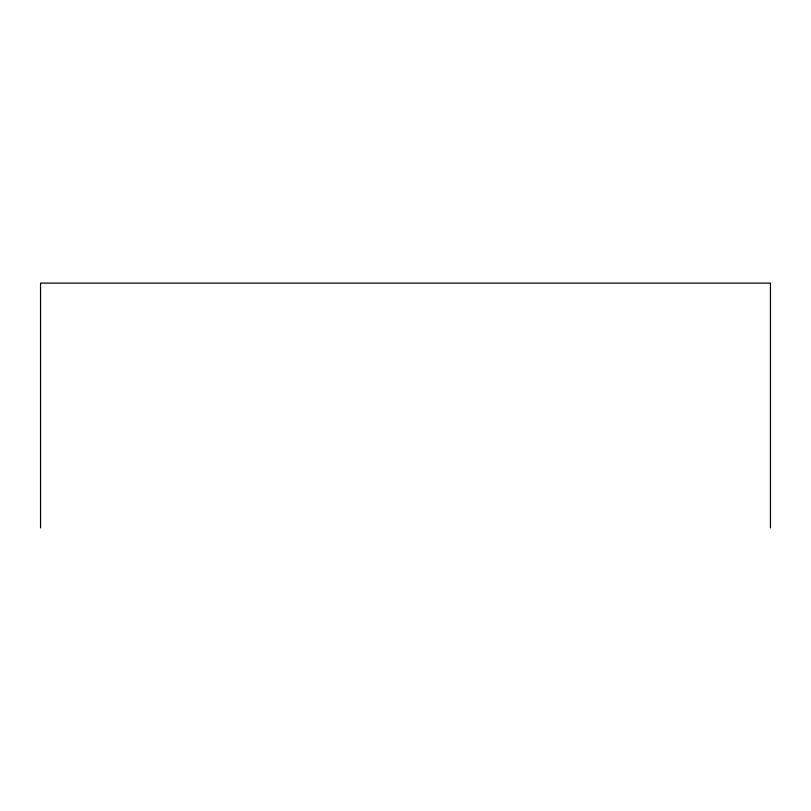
<?xml version="1.0" encoding="UTF-8"?>
<svg xmlns="http://www.w3.org/2000/svg" width="811" height="811" viewBox="0 0 811 811"><rect width="100%" height="100%" fill="white"/><g stroke="black" fill="none" stroke-linecap="round" stroke-linejoin="round"><path stroke-width="1.22" d="M770.45 527.88L770.45 283.12L40.55 283.12L40.55 527.88"/></g></svg>
